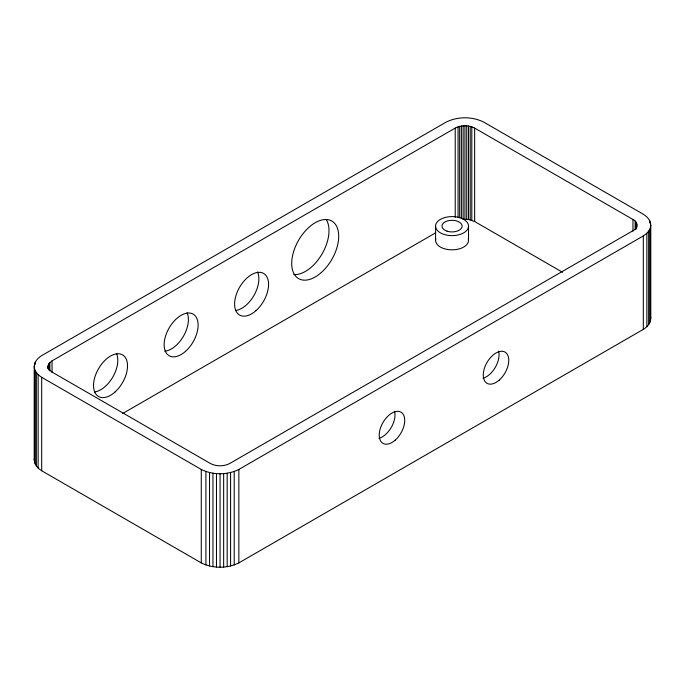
<?xml version="1.0" encoding="UTF-8"?>
<svg xmlns="http://www.w3.org/2000/svg" width="685" height="685" viewBox="0 0 685 685"><rect width="100%" height="100%" fill="white"/><g stroke="black" fill="none" stroke-linecap="round" stroke-linejoin="round"><path stroke-width="1.03" d="M34.25 366.458C34.31 361.723 37.88 357.972 41.691 355.618L446.149 122.101C457.734 116.347 472.136 116.347 483.721 122.101L643.309 214.242C647.119 216.597 650.69 220.347 650.75 225.091L650.75 318.542C650.69 323.277 647.119 327.028 643.309 329.382L238.851 562.899C227.266 568.653 212.864 568.653 201.279 562.899L41.691 470.758C37.88 468.403 34.31 464.653 34.25 459.909L34.25 366.458C34.31 371.201 37.88 374.952 41.691 377.307L201.279 469.448C212.864 475.202 227.266 475.202 238.851 469.448L643.309 235.931C647.119 233.576 650.69 229.835 650.75 225.091M34.25 459.909L34.481 457.837M48.01 366.458L49.063 363.427L52.034 360.858L455.225 128.078C461.176 124.961 468.694 124.961 474.645 128.078L632.966 219.483C638.103 221.46 638.103 228.721 632.966 230.691L229.775 463.471C223.824 466.588 216.306 466.588 210.355 463.471L52.034 372.066L49.063 369.498L48.01 366.458L48.01 368.581M122.478 413.637L435.754 232.763M562.599 272.305L474.645 221.529L468.489 219.474L463.137 219.277L463.137 125.826M650.519 316.47L650.75 318.542M650.519 223.019L650.519 320.614M649.817 220.981L649.817 223.105M649.817 229.201L649.817 322.644M648.661 231.162L648.661 324.613M646.863 233.26L646.863 326.711M643.309 235.931L643.309 329.382M636.87 224.055L636.87 227.24M636.519 223.036L636.519 228.345M635.937 222.051L635.937 229.484M635.149 221.127L635.149 229.621M632.966 219.483L632.966 231.162M474.645 128.078L474.645 221.529M471.802 126.819L471.802 220.27M470.193 126.357L470.193 219.808M468.489 126.023L468.489 219.474M468.523 226.118A16.483 9.513 0 0 1 443.803 234.356A16.483 9.513 0 0 1 443.803 217.873A16.483 9.513 0 0 1 468.523 226.118L468.523 240.324M466.725 125.826L466.725 219.277M464.935 125.757L464.935 219.209M461.382 126.023L461.382 218.412M459.678 126.357L459.678 217.684M458.068 126.819L458.068 217.085M455.225 128.078L455.225 217.282M435.557 226.118L435.557 240.324M238.851 469.448L238.851 562.899M234.219 471.503L234.219 564.945M230.588 472.53L230.588 565.981M227.18 473.198L227.18 566.649M223.652 473.609L223.652 567.06M220.065 473.737L220.065 567.189M216.477 473.609L216.477 567.06M212.949 473.198L212.949 566.649M209.541 472.53L209.541 565.981M205.911 471.503L205.911 564.945M201.279 469.448L201.279 562.899M52.034 360.858L52.034 372.537M49.851 362.493L49.851 370.996M49.063 363.427L49.063 369.797M48.481 364.411L48.481 369.72M48.13 365.43L48.13 368.616M41.691 377.307L41.691 470.758M38.137 374.635L38.137 468.086M36.339 372.537L36.339 465.988M35.183 362.356L35.183 364.48M35.183 370.568L35.183 464.019M34.481 364.386L34.481 461.981M468.275 238.663A16.483 9.513 0 0 1 452.04 249.837A16.483 9.513 0 0 1 435.814 238.663M326.343 219.671A33.24 19.189 -60 0 1 321.753 254.452A33.24 19.189 -60 0 1 293.745 274.522M116.519 353.494A24.035 13.88 -60 0 1 112.837 377.007A24.035 13.88 -60 0 1 94.316 391.957M498.612 351.191A18.024 10.421 -60 0 1 483.011 378.231M394.569 411.257A18.024 10.421 -60 0 1 378.968 438.306M257.577 272.056A24.035 13.88 -60 0 1 253.895 295.569A24.035 13.88 -60 0 1 235.375 310.519M187.108 312.737A24.035 13.88 -60 0 1 183.426 336.258A24.035 13.88 -60 0 1 164.905 351.2M447.005 231.153A10.069 5.814 0 0 0 462.11 226.118A10.069 5.814 0 0 0 447.005 221.084A10.069 5.814 0 0 0 447.005 231.153M321.291 272.544A33.24 19.189 -60 0 0 331.831 221.058A33.24 19.189 -60 0 0 292.512 255.933A33.24 19.189 -60 0 0 321.291 272.544M114.926 392.094A24.035 13.88 -60 0 0 122.546 354.864A24.035 13.88 -60 0 0 94.11 380.081A24.035 13.88 -60 0 0 114.926 392.094M255.984 310.656A24.035 13.88 -60 0 0 263.605 273.426A24.035 13.88 -60 0 0 235.169 298.634A24.035 13.88 -60 0 0 255.984 310.656M395.279 440.087A18.024 10.421 -60 0 0 400.973 412.156A18.024 10.421 -60 0 0 379.653 431.07A18.024 10.421 -60 0 0 395.279 440.087M499.322 380.021A18.024 10.421 -60 0 0 505.016 352.09A18.024 10.421 -60 0 0 483.696 370.996A18.024 10.421 -60 0 0 499.322 380.021M185.524 351.337A24.035 13.88 -60 0 0 193.136 314.107A24.035 13.88 -60 0 0 164.708 339.323A24.035 13.88 -60 0 0 185.524 351.337"/></g></svg>
